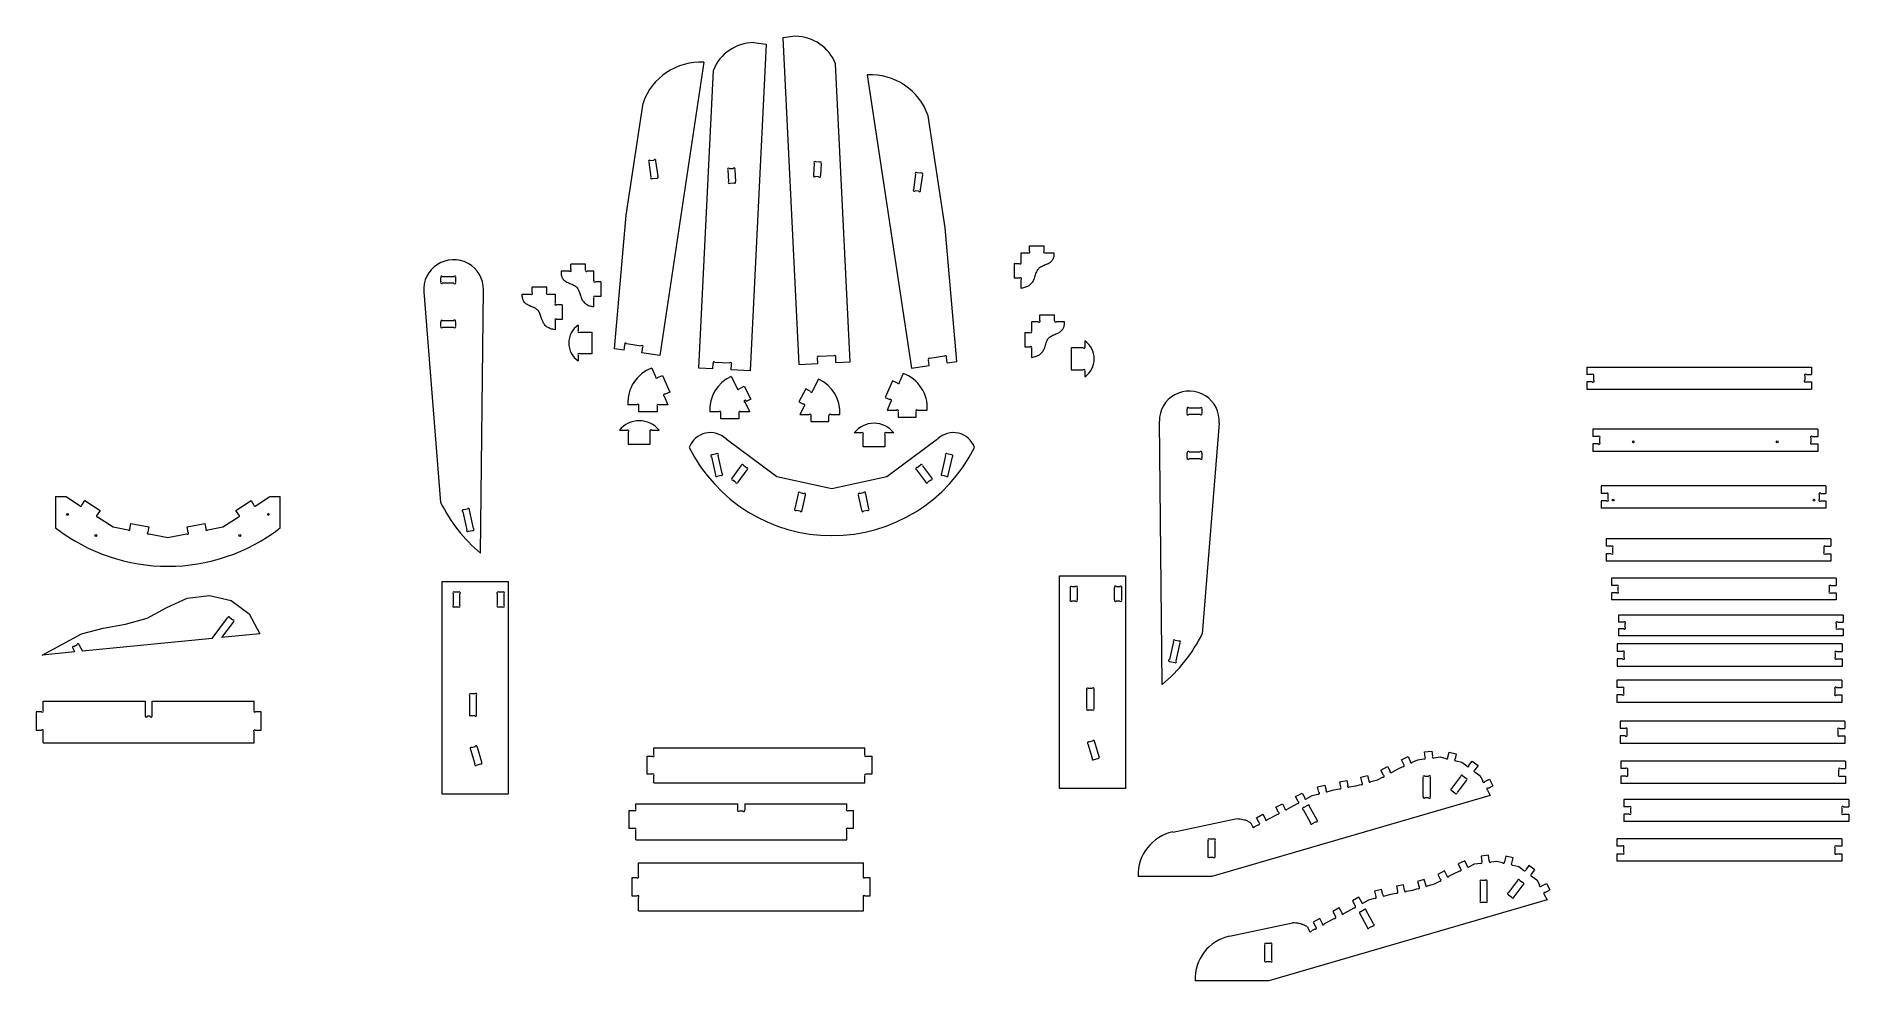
# Model space of a CAD drawing. Header units: millimetres. Extents: x -2434 to 2546, y -1146 to 1449.
import ezdxf

# ---------------------------------------------------------------- set-up
doc = ezdxf.new("R2010")
doc.units = ezdxf.units.MM

msp = doc.modelspace()

# ---------------------------------------------------------------- linework, layer by layer
at = {"color": 7, "linetype": 'Continuous', "lineweight": 15}
for p, q in [((-347.5, 1449.3), (-382.5, 1444.9)), ((-382.5, 1444.9), (-338.8, 547.5)), ((-428.7, 1427.4), (-472.4, 530)), ((-463.6, 1431.8), (-428.7, 1427.4)), ((-599.5, 1377.9), (-720.8, 571.9)), ((-613.5, 536.9), (-573.6, 1356.4)), ((-197.7, 554.3), (-237.6, 1373.8)), ((-150.5, 1342.9), (-29.2, 536.9)), ((-813.1, 957.8), (-766.7, 1265.8)), ((63.1, 922.9), (16.7, 1230.9)), ((-750.8, 1103.5), (-745.2, 1062.4)), ((-746.8, 1107.9), (-737.4, 1109.2)), ((-732.1, 1106.4), (-726.4, 1065)), ((-296.4, 1099.8), (-298.2, 1067.5)), ((-281.9, 1103.2), (-291.9, 1103.8)), ((-277.4, 1099.3), (-279.2, 1066.6)), ((-740.9, 1058.2), (-729.3, 1059.8)), ((-533.8, 1081.8), (-532, 1050)), ((-529.3, 1085.7), (-519.2, 1086.3)), ((-527.8, 1045.8), (-517.6, 1046.3)), ((-514.8, 1082.2), (-513, 1050.2)), ((-284.2, 1063.3), (-293.4, 1063.8)), ((-18.1, 1070.3), (-24, 1027.7)), ((-3.1, 1072.9), (-13.7, 1074.4)), ((0.8, 1068.3), (-4.9, 1026.9)), ((-9.7, 1023.3), (-18.9, 1024.6)), ((-845.5, 590.6), (-813.1, 957.8)), ((95.5, 555.7), (63.1, 922.9)), ((272.1, 828.4), (272.1, 854.6)), ((272.1, 854.6), (291.6, 854.6)), ((295.1, 873.6), (335.1, 873.6)), ((295.1, 859.4), (295.1, 873.6)), ((335.1, 859.4), (335.1, 873.6)), ((338.7, 854.6), (362.3, 854.6)), ((-968.8, 804), (-992, 804)), ((-964.9, 808.5), (-964.9, 823)), ((-924.9, 823), (-964.9, 823)), ((-924.9, 807.8), (-924.9, 823)), ((-901.9, 804), (-920.2, 804)), ((-901.9, 778.8), (-901.9, 804)), ((253.1, 825.1), (253.1, 785.1)), ((253.1, 825.1), (267.1, 825.1)), ((-1322.1, 775), (-1322.1, 785.5)), ((-1286.8, 770.4), (-1318.3, 770.4)), ((-1317.5, 789.4), (-1286.8, 789.4)), ((-1282.1, 785.7), (-1282.1, 774)), ((-1213.1, 28.6), (-1205.3, 752.4)), ((-1071.4, 744.9), (-1071.4, 759.8)), ((-1031.4, 759.8), (-1071.4, 759.8)), ((-1031.4, 745.7), (-1031.4, 759.8)), ((-882.9, 774.6), (-897.6, 774.6)), ((-882.9, 774.6), (-882.9, 734.6)), ((253.1, 785.1), (268.6, 785.1)), ((272.1, 756.6), (272.1, 780.3)), ((-1369.3, 746.8), (-1323.2, 168.5)), ((-1098.6, 740.8), (-1075.8, 740.8)), ((-1027.9, 740.8), (-1008.4, 740.8)), ((-1008.4, 740.8), (-1008.4, 715.8)), ((-989.4, 711.4), (-1004.3, 711.4)), ((-989.4, 711.4), (-989.4, 671.4)), ((-901.9, 706.1), (-901.9, 730.2)), ((-882.9, 734.6), (-897.8, 734.6)), ((-1322.1, 653), (-1322.1, 663.9)), ((-1286.5, 648.8), (-1317.8, 648.8)), ((-1317.5, 667.8), (-1287.4, 667.8)), ((-1282.1, 665), (-1282.1, 652.8)), ((-1008.4, 668.2), (-1008.4, 642.9)), ((-989.4, 671.4), (-1003.3, 671.4)), ((-945.2, 655.6), (-945.2, 640.5)), ((301, 664.9), (301, 639.5)), ((318.9, 664.9), (301, 664.9)), ((324, 668), (324, 683.9)), ((324, 683.9), (364, 683.9)), ((364, 668.5), (364, 683.9)), ((391.2, 664.9), (368.9, 664.9)), ((-940.9, 636.4), (-907.2, 636.4)), ((-907.2, 636.4), (-907.2, 576.4)), ((-819.1, 586.7), (-816.9, 601.3)), ((-812.1, 604.8), (-771.7, 598.7)), ((282, 635.5), (282, 595.5)), ((282, 635.5), (296.5, 635.5)), ((447.3, 612.2), (447.3, 596.6)), ((-945.2, 572.5), (-945.2, 557.2)), ((-907.2, 576.4), (-940.6, 576.4)), ((-819.1, 586.7), (-845.5, 590.6)), ((-769.7, 579.2), (-767.4, 594.6)), ((-720.8, 571.9), (-769.7, 579.2)), ((-574.6, 535), (-573.8, 550)), ((-569.1, 553.7), (-528.6, 551.7)), ((-524.6, 532.5), (-523.9, 548.1)), ((-338.8, 547.5), (-286.6, 550)), ((-286.6, 550), (-287.3, 565.3)), ((-242, 571.2), (-282.8, 569.2)), ((-236.6, 552.4), (-237.4, 567.4)), ((-236.6, 552.4), (-197.7, 554.3)), ((19.7, 544.3), (17.4, 559.7)), ((61.8, 569.8), (21.7, 563.8)), ((69.1, 551.7), (66.9, 566.7)), ((69.1, 551.7), (95.5, 555.7)), ((282, 595.5), (296.9, 595.5)), ((301, 591.2), (301, 567)), ((409.3, 593), (409.3, 533)), ((442.5, 593), (409.3, 593)), ((-742.3, 537.4), (-732.3, 514.5)), ((-727.3, 511.2), (-712.9, 517.5)), ((-712.9, 517.5), (-692.9, 471.6)), ((-574.6, 535), (-613.5, 536.9)), ((-524.8, 514.2), (-508.1, 482.7)), ((-472.4, 530), (-524.6, 532.5)), ((-284.4, 506.8), (-301.2, 474.9)), ((-81.5, 502.7), (-101.5, 456.9)), ((-67.3, 496.5), (-81.5, 502.7)), ((-52.1, 522.7), (-62.1, 499.6)), ((-29.2, 536.9), (19.7, 544.3)), ((409.3, 533), (443, 533)), ((447.3, 528.8), (447.3, 513.9)), ((1826.6, 540), (1826.6, 519.7)), ((1826.6, 540), (2444.3, 540)), ((1840.8, 519.7), (1826.6, 519.7)), ((1826.6, 499.4), (1826.6, 479.1)), ((1841.3, 499.4), (1826.6, 499.4)), ((1845.6, 503.5), (1845.6, 516.1)), ((2425.3, 515.9), (2425.3, 504.2)), ((2429, 499.4), (2444.3, 499.4)), ((2429.9, 519.7), (2444.3, 519.7)), ((2444.3, 540), (2444.3, 519.7)), ((2444.3, 499.4), (2444.3, 479.1)), ((-708.6, 460.1), (-698.3, 436.6)), ((-692.9, 471.6), (-706.4, 465.7)), ((-502.4, 480.6), (-489.2, 487.6)), ((-489.2, 487.6), (-470.5, 452.3)), ((-470.5, 452.3), (-483.5, 445.4)), ((-319.9, 480.3), (-338.6, 444.9)), ((-307, 473.4), (-319.9, 480.3)), ((-101.5, 456.9), (-88.3, 451.1)), ((1826.6, 479.1), (2444.3, 479.1)), ((-783.6, 436.6), (-808.3, 436.6)), ((-778.2, 417.6), (-778.2, 433.8)), ((-728.2, 417.6), (-778.2, 417.6)), ((-728.2, 432.6), (-728.2, 417.6)), ((-698.3, 436.6), (-723.8, 436.6)), ((-558.2, 416.9), (-583.3, 416.9)), ((-553.2, 397.9), (-553.2, 413.6)), ((-503.2, 413), (-503.2, 397.9)), ((-473.3, 416.9), (-498.7, 416.9)), ((-487.3, 443.4), (-473.3, 416.9)), ((-338.6, 444.9), (-325.9, 438.2)), ((-323.6, 432.7), (-335.8, 409.6)), ((-335.8, 409.6), (-310.2, 409.6)), ((-305.9, 405.4), (-305.9, 390.6)), ((-255.9, 390.6), (-255.9, 406.2)), ((-250.9, 409.6), (-225.8, 409.6)), ((-85.6, 445.8), (-96.1, 421.9)), ((-96.1, 421.9), (-70.1, 421.9)), ((-66.1, 417.4), (-66.1, 402.9)), ((-66.1, 402.9), (-16.1, 402.9)), ((-16.1, 402.9), (-16.1, 417.2)), ((-12.3, 421.9), (13.9, 421.9)), ((728.8, 413.6), (728.8, 424.5)), ((764.7, 409.5), (733.1, 409.5)), ((733.2, 428.5), (764.6, 428.5)), ((768.8, 424.1), (768.8, 413.9)), ((-831.8, 366.5), (-810.5, 366.5)), ((-807.3, 361.5), (-807.3, 328.5)), ((-747.3, 328.5), (-747.3, 362.6)), ((-742.7, 366.5), (-722.8, 366.5)), ((-503.2, 397.9), (-553.2, 397.9)), ((-305.9, 390.6), (-255.9, 390.6)), ((-166.7, 359.5), (-186.6, 359.5)), ((-162.1, 321.5), (-162.1, 355.6)), ((-102.1, 355.1), (-102.1, 321.5)), ((-77.6, 359.5), (-98, 359.5)), ((659.8, -332.3), (652, 391.6)), ((816, 385.9), (769.9, -192.4)), ((1843.3, 369.7), (1843.3, 349.3)), ((2461, 369.7), (1843.3, 369.7)), ((1857.9, 349.3), (1843.3, 349.3)), ((2445.8, 349.3), (2461, 349.3)), ((2461, 369.7), (2461, 349.3)), ((-807.3, 328.5), (-747.3, 328.5)), ((-564.9, 301.6), (-576, 299.1)), ((-538.6, 342.7), (-398.8, 239.9)), ((-102.1, 321.5), (-162.1, 321.5)), ((-96.9, 239.9), (42.8, 342.7)), ((80.7, 299), (69.1, 301.6)), ((144.1, 319.7), (144.2, 319.7)), ((144.2, 319.7), (144.1, 319.7)), ((144.2, 319.7), (144.1, 319.7)), ((144.1, 319.7), (144.2, 319.7)), ((728.8, 291.3), (728.8, 304.4)), ((734.2, 306.9), (763.5, 306.9)), ((768.8, 304), (768.8, 291.6)), ((1843.3, 328.9), (1843.3, 308.5)), ((1857.6, 328.9), (1843.3, 328.9)), ((2461, 308.5), (1843.3, 308.5)), ((1862.3, 332.6), (1862.3, 345.2)), ((2442, 344.7), (2442, 333.5)), ((2445.9, 328.9), (2461, 328.9)), ((2461, 328.9), (2461, 308.5)), ((-579, 293.9), (-567.7, 244)), ((-549.1, 247.9), (-560.4, 297.6)), ((-521.3, 235.8), (-496.9, 269)), ((-481.5, 257.8), (-506.3, 224.2)), ((-491.1, 270.6), (-481.7, 263.8)), ((10.1, 224.8), (-14.4, 258.1)), ((-13.6, 264.1), (-5, 270.4)), ((0.9, 269.3), (25.5, 235.8)), ((64.6, 297.6), (53.4, 248.2)), ((71.8, 243.5), (83.2, 293.5)), ((764.1, 287.9), (733.7, 287.9)), ((-562.8, 240.5), (-552.4, 242.9)), ((-512.3, 224.2), (-520.1, 229.9)), ((-398.8, 239.9), (-247.9, 206.7)), ((-247.9, 206.7), (-96.9, 239.9)), ((24.4, 229.9), (16, 223.7)), ((56.3, 243), (66.6, 240.6)), ((1866.1, 213.5), (1866.1, 193.1)), ((2483.8, 213.5), (1866.1, 213.5)), ((2483.8, 213.5), (2483.8, 193.1)), ((-2381.2, 184.4), (-2381.2, 98.9)), ((-2381.2, 184.4), (-2352.3, 184.4)), ((-2352.3, 184.4), (-2314.9, 160.2)), ((-2308.9, 160.8), (-2300.7, 173.6)), ((-2300.7, 173.6), (-2258.7, 146.5)), ((-1886, 146.5), (-1844, 173.6)), ((-1844, 173.6), (-1835.9, 161.1)), ((-1830, 160), (-1792.3, 184.4)), ((-1792.3, 184.4), (-1763.5, 184.4)), ((-1763.5, 98.9), (-1763.5, 184.4)), ((-1249.2, 150.1), (-1259.2, 147.8)), ((-348.8, 151.9), (-340, 191.8)), ((-335, 195.2), (-324.8, 193)), ((-321.3, 188.1), (-330.3, 147.3)), ((-165.4, 147.5), (-174.4, 188.4)), ((-170.7, 193), (-160.8, 195.2)), ((-155.8, 191.9), (-146.8, 151)), ((1880.4, 193.1), (1866.1, 193.1)), ((1866.1, 172.7), (1866.1, 152.3)), ((1881, 172.7), (1866.1, 172.7)), ((2483.8, 152.3), (1866.1, 152.3)), ((1885.1, 177.1), (1885.1, 189.3)), ((2464.8, 189.7), (2464.8, 176.8)), ((2469.1, 172.7), (2483.8, 172.7)), ((2469.7, 193.1), (2483.8, 193.1)), ((2483.8, 172.7), (2483.8, 152.3)), ((-2258.7, 146.5), (-2266.6, 134.1)), ((-2265.5, 128.3), (-2223.2, 100.9)), ((-2223.2, 100.9), (-2181.9, 92.9)), ((-2176.8, 96.2), (-2174, 110.8)), ((-2174, 110.8), (-2124.9, 101.2)), ((-2124.9, 101.2), (-2127.7, 86.7)), ((-2019.7, 101.2), (-1970.6, 110.8)), ((-2016.7, 85.7), (-2019.7, 101.2)), ((-1970.6, 110.8), (-1967.9, 96.4)), ((-1963, 92.9), (-1921.4, 100.9)), ((-1921.4, 100.9), (-1879.4, 128.1)), ((-1877.9, 134), (-1886, 146.5)), ((-1262.4, 142.8), (-1251.1, 92.8)), ((-1232.4, 96.6), (-1243.9, 147.2)), ((-335.4, 144.1), (-346.2, 146.5)), ((-150.4, 146.3), (-160.5, 144.1)), ((-2124.3, 81.8), (-2072.3, 71.7)), ((-2072.3, 71.7), (-2021.1, 81.6)), ((-1246.2, 89.3), (-1235.8, 91.6)), ((1879.4, 68.1), (1879.4, 47.7)), ((2497.1, 68.1), (1879.4, 68.1)), ((2497.1, 68.1), (2497.1, 47.7)), ((1894, 47.7), (1879.4, 47.7)), ((1879.4, 27.3), (1879.4, 6.9)), ((1893.9, 27.3), (1879.4, 27.3)), ((2497.1, 6.9), (1879.4, 6.9)), ((1898.4, 31.2), (1898.4, 43.6)), ((2478.1, 43.9), (2478.1, 31.4)), ((2482.4, 27.3), (2497.1, 27.3)), ((2482.8, 47.7), (2497.1, 47.7)), ((2497.1, 27.3), (2497.1, 6.9)), ((-1318.8, -49), (-1137.2, -49)), ((-1318.8, -633.1), (-1318.8, -49)), ((-1137.2, -49), (-1137.2, -633.1)), ((377.5, -33.6), (559.1, -33.6)), ((377.5, -617.8), (377.5, -33.6)), ((559.1, -33.6), (559.1, -617.8)), ((1894, -40.2), (1894, -60)), ((2511.7, -40.2), (1894, -40.2)), ((2511.7, -40.2), (2511.7, -60)), ((-2075.3, -120.4), (-2019.4, -94.4)), ((-2019.4, -94.4), (-1958.2, -87)), ((-1958.2, -87), (-1898.1, -101.1)), ((-1288.8, -82.6), (-1288.8, -113.9)), ((-1273.5, -78.4), (-1284.5, -78.4)), ((-1269.8, -114.3), (-1269.8, -83)), ((-1167.2, -83), (-1167.2, -113.7)), ((-1152.2, -78.4), (-1163.3, -78.4)), ((-1148.2, -114.5), (-1148.2, -82.9)), ((407.5, -98.1), (407.5, -67.5)), ((411.6, -63), (421.8, -63)), ((426.5, -66.7), (426.5, -98.7)), ((529.1, -99), (529.1, -66.4)), ((534.1, -63), (543, -63)), ((548.1, -66.2), (548.1, -99.2)), ((1908.4, -60), (1894, -60)), ((1894, -79.8), (1894, -99.7)), ((1908.8, -79.8), (1894, -79.8)), ((1913, -75.6), (1913, -63.9)), ((2492.7, -63.8), (2492.7, -75.8)), ((2497.1, -79.8), (2511.7, -79.8)), ((2497.3, -60), (2511.7, -60)), ((2511.7, -79.8), (2511.7, -99.7)), ((-2189.3, -166), (-2129.8, -149.4)), ((-2129.8, -149.4), (-2075.3, -120.4)), ((-1950.3, -205.5), (-1908.2, -149.1)), ((-1902.2, -148.1), (-1893.9, -154.4)), ((-1898.1, -101.1), (-1848.7, -138)), ((-1848.7, -138), (-1820.1, -192.7)), ((-1284.7, -118.4), (-1274.2, -118.4)), ((-1163.4, -118.4), (-1152.8, -118.4)), ((422.3, -103), (410.9, -103)), ((543.5, -103), (533.6, -103)), ((2511.7, -99.7), (1894, -99.7)), ((1913.2, -141.2), (1913.2, -160.3)), ((2530.9, -141.2), (1913.2, -141.2)), ((2530.9, -141.2), (2530.9, -160.3)), ((-2418.1, -251.5), (-2309.6, -192.7)), ((-2309.6, -192.7), (-2249.9, -177.3)), ((-2249.9, -177.3), (-2189.3, -166)), ((-1892.8, -160.3), (-1924.7, -203)), ((-1820.1, -192.7), (-1924.7, -203)), ((1928.2, -160.3), (1913.2, -160.3)), ((1913.2, -179.3), (1913.2, -198.3)), ((1928.1, -179.3), (1913.2, -179.3)), ((2530.9, -198.3), (1913.2, -198.3)), ((1932.2, -174.9), (1932.2, -164.7)), ((2511.9, -164.5), (2511.9, -174.9)), ((2516, -179.3), (2530.9, -179.3)), ((2516.2, -160.3), (2530.9, -160.3)), ((2530.9, -179.3), (2530.9, -198.3)), ((-2327.7, -242.6), (-2418.1, -251.5)), ((-2327.7, -242.6), (-2332.9, -232.9)), ((-2330.9, -227.3), (-2321.9, -222.4)), ((-2316.2, -224), (-2307.2, -240.6)), ((-1950.3, -205.5), (-2307.2, -240.6)), ((690.5, -214.1), (679.4, -263.1)), ((705.2, -212.9), (695.4, -210.7)), ((697.9, -267.2), (709.3, -217.3)), ((1910.4, -220.6), (1910.4, -241.2)), ((2528.1, -220.6), (1910.4, -220.6)), ((1924.6, -241.2), (1910.4, -241.2)), ((1929.4, -258.2), (1929.4, -244.7)), ((2509.1, -245.7), (2509.1, -257.2)), ((2513, -241.2), (2528.1, -241.2)), ((2528.1, -220.6), (2528.1, -241.2)), ((680.9, -268.9), (694.1, -271.9)), ((1910.4, -261.7), (1910.4, -282.3)), ((1924.6, -261.7), (1910.4, -261.7)), ((2528.1, -282.3), (1910.4, -282.3)), ((2513.1, -261.7), (2528.1, -261.7)), ((2528.1, -261.7), (2528.1, -282.3)), ((453.1, -397.3), (453.1, -347.1)), ((456.4, -342.1), (467.8, -342.1)), ((472.1, -346.4), (472.1, -397.6)), ((1909.3, -320), (1909.3, -340.4)), ((2526.9, -320), (1909.3, -320)), ((1923.4, -340.4), (1909.3, -340.4)), ((1928.3, -356.4), (1928.3, -344)), ((2507.9, -343.7), (2507.9, -357.8)), ((2513, -340.4), (2526.9, -340.4)), ((2526.9, -320), (2526.9, -340.4)), ((-2415.1, -403.3), (-2415.1, -378.2)), ((-2415.1, -378.2), (-2134.8, -378.2)), ((-2134.8, -378.2), (-2134.8, -418.3)), ((-2115.8, -418.3), (-2115.8, -378.2)), ((-2115.8, -378.2), (-1835.5, -378.2)), ((-1835.5, -402.6), (-1835.5, -378.2)), ((-1243.2, -362.4), (-1243.2, -413.3)), ((-1229, -357.4), (-1239.8, -357.4)), ((-1224.2, -414.7), (-1224.2, -361.1)), ((1909.3, -360.8), (1909.3, -381.2)), ((1924.2, -360.8), (1909.3, -360.8)), ((2526.9, -381.2), (1909.3, -381.2)), ((2513.1, -360.8), (2526.9, -360.8)), ((2526.9, -360.8), (2526.9, -381.2)), ((-2434.1, -407.2), (-2434.1, -457.2)), ((-2419.7, -407.2), (-2434.1, -407.2)), ((-2128.8, -418.3), (-2121.8, -418.3)), ((-1816.5, -407.2), (-1831.6, -407.2)), ((-1816.5, -457.2), (-1816.5, -407.2)), ((-1238.9, -417.4), (-1229.5, -417.4)), ((468, -402.1), (456.6, -402.1)), ((1918, -432.6), (1918, -453)), ((2535.7, -432.6), (1918, -432.6)), ((2535.7, -432.6), (2535.7, -453)), ((-2434.1, -457.2), (-2419.6, -457.2)), ((-2415.1, -492.5), (-2415.1, -461.2)), ((-2415.1, -492.5), (-1835.5, -492.5)), ((-1835.5, -492.5), (-1835.5, -462.3)), ((-1832.3, -457.2), (-1816.5, -457.2)), ((455.8, -495.2), (467.3, -534.8)), ((458.5, -489.9), (468.7, -486.9)), ((474, -489.8), (485.6, -529.6)), ((1932.2, -453), (1918, -453)), ((1918, -473.4), (1918, -493.8)), ((1932.2, -473.4), (1918, -473.4)), ((2535.7, -493.8), (1918, -493.8)), ((1937, -469.9), (1937, -456.6)), ((2516.7, -457.5), (2516.7, -469.2)), ((2520.7, -453), (2535.7, -453)), ((2521, -473.4), (2535.7, -473.4)), ((2535.7, -473.4), (2535.7, -493.8)), ((-1240.5, -510.4), (-1229, -550)), ((-1237.6, -505.2), (-1228.2, -502.4)), ((-1222.5, -504.4), (-1210.7, -544.9)), ((-755.9, -528.8), (-741.8, -528.8)), ((-755.9, -578.8), (-755.9, -528.8)), ((-736.9, -506), (-157.2, -506)), ((-736.9, -525.2), (-736.9, -506)), ((-157.2, -524.5), (-157.2, -506)), ((-153.1, -528.8), (-138.2, -528.8)), ((-138.2, -528.8), (-138.2, -578.8)), ((472.5, -537.9), (482.8, -534.9)), ((1317, -538.6), (1335.5, -530)), ((1323.4, -552.2), (1317, -538.6)), ((1335.5, -530), (1341.5, -543)), ((1346.9, -545.6), (1362, -538.6)), ((1362, -538.6), (1378.5, -536.6)), ((1380.5, -517.3), (1400.7, -514.8)), ((1382.3, -532), (1380.5, -517.3)), ((1400.7, -514.8), (1402.4, -528.8)), ((1406.5, -533.3), (1423.3, -531.2)), ((1423.3, -531.2), (1439.5, -535.1)), ((1444.6, -531.8), (1448, -517.5)), ((1448, -517.5), (1467.8, -522.2)), ((1467.8, -522.2), (1464.4, -536.6)), ((1467.7, -541.7), (1483.3, -545.4)), ((1483.3, -545.4), (1496.6, -555.3)), ((1502.6, -554.5), (1511.4, -542.6)), ((1511.4, -542.6), (1527.8, -554.8)), ((1919.9, -542.8), (1919.9, -563.2)), ((2537.6, -542.8), (1919.9, -542.8)), ((2537.6, -542.8), (2537.6, -563.2)), ((-1224, -553.3), (-1213.5, -550.2)), ((-741.6, -578.8), (-755.9, -578.8)), ((-736.9, -601.9), (-736.9, -582.5)), ((-157.2, -601.9), (-157.2, -583.3)), ((-138.2, -578.8), (-153.2, -578.8)), ((1147.5, -599.2), (1167.1, -595.5)), ((1167.1, -595.5), (1169.6, -609.4)), ((1205.4, -586.8), (1223.7, -581.7)), ((1209.7, -602.2), (1205.4, -586.8)), ((1223.7, -581.7), (1227.7, -595.9)), ((1233, -598.8), (1251.6, -593.6)), ((1251.6, -593.6), (1265.2, -586.4)), ((1260.9, -567.2), (1279, -557.5)), ((1268.3, -581.3), (1260.9, -567.2)), ((1279, -557.5), (1285.8, -570.2)), ((1291.3, -572.5), (1306.1, -564.7)), ((1306.1, -564.7), (1321, -557.7)), ((1377.3, -639.5), (1377.3, -588)), ((1381.6, -583.8), (1391.6, -583.8)), ((1396.3, -587.6), (1396.3, -639.9)), ((1479.9, -584.4), (1454.9, -617.9)), ((1495.4, -595.4), (1470.2, -629.2)), ((1485.8, -583.4), (1494.1, -589.6)), ((1527.8, -554.8), (1518.9, -566.7)), ((1519.8, -572.6), (1532.8, -582.3)), ((1532.8, -582.3), (1540.4, -596.9)), ((1546, -598.9), (1559.3, -592)), ((1559.3, -592), (1568.7, -610.1)), ((1934.1, -563.2), (1919.9, -563.2)), ((1919.9, -583.6), (1919.9, -604)), ((1934.3, -583.6), (1919.9, -583.6)), ((1938.9, -579.8), (1938.9, -566.7)), ((2518.6, -567.1), (2518.6, -579.7)), ((2523.2, -563.2), (2537.6, -563.2)), ((2523.2, -583.6), (2537.6, -583.6)), ((2537.6, -583.6), (2537.6, -604)), ((-1137.2, -633.1), (-1318.8, -633.1)), ((-736.9, -601.9), (-157.2, -601.9)), ((559.1, -617.8), (377.5, -617.8)), ((1561.3, -637), (796.6, -859.5)), ((1026.4, -639.9), (1044.4, -630.2)), ((1033.8, -653.4), (1026.4, -639.9)), ((1044.4, -630.2), (1051.3, -643)), ((1057, -645), (1071.8, -637)), ((1071.8, -637), (1087.5, -632.9)), ((1086.8, -613.5), (1106.5, -608.3)), ((1090.5, -627.6), (1086.8, -613.5)), ((1106.5, -608.3), (1110.2, -622.5)), ((1115.3, -625.7), (1131.5, -621.5)), ((1131.5, -621.5), (1146.7, -618.7)), ((1150.3, -613.9), (1147.5, -599.2)), ((1173.9, -613.6), (1192.2, -610.2)), ((1192.2, -610.2), (1205.5, -606.5)), ((1391.7, -643.8), (1381.5, -643.8)), ((1456.3, -623.8), (1464.2, -629.6)), ((1553.6, -622.2), (1561.3, -637)), ((1556.1, -616.7), (1568.7, -610.1)), ((2537.6, -604), (1919.9, -604)), ((-805.9, -677.9), (-805.9, -727.9)), ((-805.9, -677.9), (-790.9, -677.9)), ((-786.9, -673.5), (-786.9, -659.6)), ((-786.9, -659.6), (-506.5, -659.6)), ((-506.5, -674.7), (-506.5, -659.6)), ((-492.6, -679.8), (-503.4, -679.8)), ((-487.5, -659.6), (-487.5, -676.6)), ((-487.5, -659.6), (-207.2, -659.6)), ((-207.2, -673.5), (-207.2, -659.6)), ((-203.2, -677.9), (-188.2, -677.9)), ((-188.2, -727.9), (-188.2, -677.9)), ((918.6, -698.4), (936.4, -688.7)), ((936.4, -688.7), (943.5, -701.7)), ((949.2, -703.4), (977.2, -688.2)), ((972.2, -669.3), (990.1, -659.6)), ((979.4, -682.7), (972.2, -669.3)), ((990.1, -659.6), (997.2, -672.7)), ((1003, -674.2), (1031.3, -658.9)), ((1067.1, -711.4), (1047.9, -676.1)), ((1058.9, -664.8), (1048.9, -670.2)), ((1084.3, -703.4), (1064.6, -666.9)), ((1928.6, -647.6), (1928.6, -668)), ((2546.3, -647.6), (1928.6, -647.6)), ((1943.2, -668), (1928.6, -668)), ((1928.6, -688.4), (1928.6, -708.8)), ((1943.4, -688.4), (1928.6, -688.4)), ((1947.6, -684.2), (1947.6, -672)), ((2527.3, -671.5), (2527.3, -684.3)), ((2531.7, -688.4), (2546.3, -688.4)), ((2532.2, -668), (2546.3, -668)), ((2546.3, -647.6), (2546.3, -668)), ((2546.3, -688.4), (2546.3, -708.8)), ((-790.9, -727.9), (-805.9, -727.9)), ((-786.9, -758.7), (-786.9, -732.4)), ((-207.2, -758.7), (-207.2, -732.4)), ((-188.2, -727.9), (-203.2, -727.9)), ((688.9, -737.3), (861.3, -700.7)), ((904, -714), (902.5, -711.7)), ((908, -721.4), (904, -714)), ((913.9, -722.5), (923.4, -717.4)), ((925.9, -711.9), (918.6, -698.4)), ((1082.3, -709), (1072.2, -714.5)), ((2546.3, -708.8), (1928.6, -708.8)), ((-786.9, -758.7), (-207.2, -758.7)), ((785.9, -802.4), (785.9, -761.1)), ((801, -757), (790.3, -757)), ((804.9, -803.4), (804.9, -761.6)), ((1909.3, -756.2), (1909.3, -776.6)), ((2526.9, -756.2), (1909.3, -756.2)), ((1923.3, -776.6), (1909.3, -776.6)), ((1928.3, -792.9), (1928.3, -779.9)), ((2507.9, -780.4), (2507.9, -793.6)), ((2526.9, -776.6), (2512.6, -776.6)), ((2526.9, -756.2), (2526.9, -776.6)), ((-779, -859.5), (-779, -821.8)), ((-779, -821.8), (-161.3, -821.8)), ((-161.3, -858.7), (-161.3, -821.8)), ((800.1, -807), (789.8, -807)), ((1435.1, -844.1), (1417, -853.7)), ((1442, -857), (1435.1, -844.1)), ((1462.2, -851.2), (1477.4, -844.1)), ((1491.6, -816.5), (1473.1, -825.2)), ((1473.1, -825.2), (1479.3, -838.5)), ((1498, -830.4), (1491.6, -816.5)), ((1503.9, -831.8), (1518.1, -825.2)), ((1518.1, -825.2), (1534.2, -823.2)), ((1556.8, -801.4), (1536.6, -803.8)), ((1536.6, -803.8), (1538.4, -818.9)), ((1558.7, -816.4), (1556.8, -801.4)), ((1563.7, -819.7), (1579.4, -817.8)), ((1579.4, -817.8), (1595, -821.4)), ((1604.1, -804.1), (1600.5, -819.2)), ((1623.9, -808.7), (1604.1, -804.1)), ((1620.6, -822.7), (1623.9, -808.7)), ((1623.3, -828.1), (1639.4, -831.9)), ((1639.4, -831.9), (1652.9, -841.9)), ((1667.5, -829.2), (1658.8, -840.9)), ((1683.9, -841.4), (1667.5, -829.2)), ((1674.7, -853.6), (1683.9, -841.4)), ((1909.3, -797), (1909.3, -817.4)), ((1909.3, -797), (1923.9, -797)), ((2526.9, -817.4), (1909.3, -817.4)), ((2512.9, -797), (2526.9, -797)), ((2526.9, -797), (2526.9, -817.4)), ((-798, -862.8), (-798, -912.8)), ((-784, -862.8), (-798, -862.8)), ((-142.3, -862.8), (-157, -862.8)), ((-142.3, -912.8), (-142.3, -862.8)), ((796.6, -859.5), (593.9, -859.5)), ((1262.6, -894.9), (1242.9, -900)), ((1266.2, -908.8), (1262.6, -894.9)), ((1323.2, -882.1), (1303.6, -885.7)), ((1303.6, -885.7), (1306.4, -900.3)), ((1325.9, -896.8), (1323.2, -882.1)), ((1348.3, -896.7), (1362.3, -892.8)), ((1379.8, -868.2), (1361.5, -873.3)), ((1361.5, -873.3), (1365.5, -887.8)), ((1383.8, -882.2), (1379.8, -868.2)), ((1388.8, -885.4), (1407.7, -880.1)), ((1407.7, -880.1), (1422.4, -872.3)), ((1417, -853.7), (1423.7, -866.5)), ((1447.7, -858.9), (1462.2, -851.2)), ((1533.4, -874.4), (1533.4, -926)), ((1547.2, -870.3), (1537.8, -870.3)), ((1552.4, -925.5), (1552.4, -873.3)), ((1636.1, -870.9), (1611.6, -903.7)), ((1651.2, -882.3), (1626.3, -915.7)), ((1642, -870), (1650.5, -876.4)), ((1676.3, -859.4), (1688.9, -868.8)), ((1688.9, -868.8), (1696.2, -882.9)), ((1701.4, -885.8), (1715.4, -878.5)), ((1715.4, -878.5), (1724.8, -896.6)), ((-798, -912.8), (-783, -912.8)), ((-779, -953.8), (-779, -917.3)), ((-161.3, -953.8), (-161.3, -917.3)), ((-157.4, -912.8), (-142.3, -912.8)), ((1717.4, -923.5), (952.7, -1146)), ((1146.2, -946.1), (1128.3, -955.9)), ((1153, -958.7), (1146.2, -946.1)), ((1158.5, -961.1), (1187.5, -945.4)), ((1200.5, -916.8), (1182.5, -926.5)), ((1182.5, -926.5), (1189.8, -939.8)), ((1207.3, -929.3), (1200.5, -916.8)), ((1212.8, -931.7), (1227.9, -923.5)), ((1227.9, -923.5), (1243.3, -919.5)), ((1242.9, -900), (1246.6, -914.5)), ((1271.1, -912.3), (1287.6, -908)), ((1287.6, -908), (1302.9, -905.2)), ((1331, -900), (1348.3, -896.7)), ((1537.5, -930.3), (1548.8, -930.3)), ((1611.6, -909.7), (1620.4, -916.2)), ((1709.7, -908.8), (1717.4, -923.5)), ((1712.1, -903.3), (1724.8, -896.6)), ((-779, -953.8), (-161.3, -953.8)), ((845, -1023.8), (1017.4, -987.2)), ((1092.5, -975.3), (1074.7, -984.9)), ((1074.7, -984.9), (1082, -998.4)), ((1099.5, -988.2), (1092.5, -975.3)), ((1133.1, -974.9), (1105.3, -989.9)), ((1128.3, -955.9), (1135.7, -969.4)), ((1223.3, -998.2), (1203.8, -962.3)), ((1215, -951.3), (1205.5, -956.5)), ((1240.4, -990), (1220.7, -953.4)), ((1238.3, -995.6), (1228.7, -1000.8)), ((956.3, -1043.6), (946.4, -1043.6)), ((1058.6, -998.3), (1060.1, -1000.6)), ((1060.1, -1000.6), (1063.9, -1007.7)), ((1079.5, -1003.9), (1069.7, -1009.2)), ((942, -1089), (942, -1047.7)), ((956.7, -1093.6), (945.9, -1093.6)), ((961, -1089.4), (961, -1047.3)), ((952.7, -1146), (750, -1146))]:
    msp.add_line(p, q, dxfattribs=at)
for centre in [(1954.4, 335), (2349.9, 335), (1899, 174.9), (2450.8, 174.9), (-2348.2, 135.4), (-1796.4, 135.4), (-2270.1, 77.5), (-1874.6, 77.5)]:
    msp.add_circle(centre, 2.5, dxfattribs=at)
for centre, radius, start, end in [((-349.9, 1328), 121.3, 22.1908, 88.8783), ((-461.3, 1310.5), 121.3, 91.1217, 157.8092), ((-608.8, 1211), 167.2, 86.796, 160.8443), ((-141.2, 1176), 167.2, 19.1557, 93.204), ((-748.8, 1105.7), 3, 47.0199, 227.0199), ((-734.7, 1107.8), 3, 332.7391, 152.7391), ((-294.2, 1101.8), 3, 41.3331, 221.3331), ((-279.7, 1101.2), 3, 318.7262, 138.7262), ((-743, 1060.3), 3, 136.1159, 316.1159), ((-727.8, 1062.4), 3, 240.4618, 60.4618), ((-531.5, 1083.8), 3, 41.6873, 221.6873), ((-529.9, 1047.9), 3, 135.669, 315.669), ((-517, 1084.3), 3, 317.3228, 137.3228), ((-515.3, 1048.2), 3, 219.9533, 39.9533), ((-295.8, 1065.6), 3, 142.2479, 322.2479), ((-281.7, 1065), 3, 213.7753, 33.7753), ((-15.9, 1072.3), 3, 42.0622, 222.0622), ((-1.1, 1070.6), 3, 310.0534, 130.0534), ((-21.4, 1026.2), 3, 148.6209, 328.6209), ((-7.3, 1025.1), 3, 217.0159, 37.0159), ((293.4, 857), 3, 233.5016, 53.5016), ((336.9, 857), 3, 126.3725, 306.3725), ((-1287.4, 753.3), 82.1, 359.3836, 184.5543), ((-966.8, 806.2), 3, 228.6966, 48.6966), ((-922.5, 805.9), 3, 141.0006, 321.0006), ((269.6, 826.8), 3, 213.1889, 33.1889), ((-1320.2, 772.7), 3, 128.6243, 308.6243), ((-1319.8, 787.4), 3, 40.0309, 220.0309), ((-1284.4, 787.5), 3, 322.0778, 142.0778), ((-1284.4, 772.2), 3, 217.6485, 37.6485), ((-899.7, 776.7), 3, 134.6566, 314.6566), ((270.3, 782.7), 3, 306.5154, 126.5154), ((-1073.6, 742.8), 3, 223.488, 43.488), ((-1029.7, 743.2), 3, 125.7279, 305.7279), ((-1006.4, 713.6), 3, 132.8702, 312.8702), ((-899.8, 732.4), 3, 46.9254, 226.9254), ((-1319.9, 650.9), 3, 135.185, 315.185), ((-1319.8, 665.8), 3, 40.5405, 220.5405), ((-1284.7, 666.4), 3, 332.2022, 152.2022), ((-1284.3, 650.8), 3, 222.6609, 42.6609), ((-1005.8, 669.8), 3, 31.4996, 211.4996), ((-911.1, 606.4), 59.8, 124.7154, 235.2846), ((321.5, 666.5), 3, 210.9337, 30.9337), ((366.5, 666.7), 3, 143.8549, 323.8549), ((-943, 638.5), 3, 136.4101, 316.4101), ((-814.5, 603.1), 3, 35.5976, 215.5976), ((-769.5, 596.6), 3, 315.6646, 135.6646), ((298.8, 637.5), 3, 221.0244, 41.0244), ((413.2, 563), 59.8, 304.7154, 55.2846), ((-942.9, 574.5), 3, 39.9161, 219.9161), ((-571.5, 551.9), 3, 38.2477, 218.2477), ((-526.2, 549.9), 3, 322.446, 142.446), ((-285, 567.3), 3, 40.8657, 220.8657), ((-239.7, 569.3), 3, 320.1883, 140.1883), ((19.5, 561.7), 3, 43.6136, 223.6136), ((64.3, 568.3), 3, 328.46, 148.46), ((298.9, 593.4), 3, 313.8826, 133.8826), ((444.9, 594.8), 3, 216.2514, 36.2514), ((-708.5, 443.3), 100, 109.745, 183.8375), ((-729.8, 512.8), 3, 146.6968, 326.6968), ((-483.5, 423.1), 100, 114.369, 183.5176), ((-325.6, 415.7), 100, 356.4824, 65.631), ((-64.7, 498), 3, 210.8309, 30.8309), ((-85.8, 428.6), 100, 356.1625, 70.255), ((445.2, 530.9), 3, 315.5099, 135.5099), ((1843.2, 517.9), 3, 323.4247, 143.4247), ((1843.5, 501.5), 3, 223.136, 43.136), ((2427.2, 501.8), 3, 127.3922, 307.3922), ((2427.6, 517.8), 3, 39.8419, 219.8419), ((-707.5, 462.9), 3, 68.8659, 248.8659), ((-505.3, 481.6), 3, 160.3779, 340.3779), ((-486.4, 446.2), 3, 344.0781, 251.6951), ((-304.1, 474.2), 3, 194.3399, 14.3399), ((-87, 448.5), 3, 297.0016, 117.0016), ((734.1, 392.4), 82.1, 355.4457, 180.6164), ((-780.9, 435.2), 3, 332.59, 152.59), ((-726, 434.6), 3, 42.3234, 222.3234), ((-555.7, 415.3), 3, 325.949, 145.949), ((-501, 415), 3, 40.716, 220.716), ((-324.8, 435.4), 3, 293.1775, 113.1775), ((-308.1, 407.5), 3, 315.9205, 135.9205), ((-253.4, 407.9), 3, 33.5834, 213.5834), ((-68.1, 419.6), 3, 311.5487, 131.5487), ((-14.2, 419.5), 3, 50.425, 230.425), ((730.9, 411.6), 3, 136.1855, 316.1855), ((731, 426.5), 3, 42.0546, 222.0546), ((766.7, 426.3), 3, 313.7391, 133.7391), ((766.7, 411.7), 3, 228.0205, 48.0205), ((-777.3, 323.1), 69.7, 38.5292, 141.4708), ((-808.9, 364), 3, 303.0728, 123.0728), ((-745, 364.6), 3, 41.1536, 221.1536), ((-581.7, 298), 62.1, 46.0264, 159.5643), ((-132.1, 316.1), 69.7, 38.5292, 141.4708), ((-164.4, 357.5), 3, 319.5014, 139.5014), ((-100, 357.3), 3, 46.851, 226.851), ((86, 298), 62.1, 20.4599, 133.9736), ((1860.1, 347.2), 3, 316.4065, 136.4065), ((2443.9, 347), 3, 50.3371, 230.3371), ((-247.9, 515), 438, 206.4812, 333.5191), ((-577.5, 296.5), 3, 59.8093, 239.8093), ((-562.6, 299.6), 3, 319.0371, 139.0371), ((66.8, 299.6), 3, 42.1535, 222.1535), ((81.9, 296.2), 3, 294.7228, 114.7228), ((731.5, 305.6), 3, 24.9018, 204.9018), ((766.1, 305.5), 3, 331.731, 151.731), ((1859.9, 330.8), 3, 218.2444, 38.2444), ((2443.9, 331.2), 3, 130.5645, 310.5645), ((-494, 269.8), 3, 15.6985, 195.6985), ((-481.6, 260.8), 3, 271.9494, 91.9494), ((-14, 261.1), 3, 81.9922, 261.9922), ((-2, 269.9), 3, 349.6618, 169.6618), ((731.2, 289.6), 3, 145.48, 325.48), ((766.4, 289.8), 3, 218.5455, 38.5455), ((-565.2, 242.3), 3, 144.2362, 324.2362), ((-550.7, 245.4), 3, 236.4446, 56.4446), ((-520.7, 232.9), 3, 100.9369, 280.9369), ((-509.3, 224.2), 3, 180.1637, 0.1637), ((13, 224.3), 3, 169.7137, 349.7137), ((25, 232.9), 3, 258.8299, 78.8299), ((54.9, 245.6), 3, 118.6173, 298.6173), ((69.2, 242.1), 3, 208.4828, 28.4828), ((-2311.9, 160.5), 3, 185.6284, 5.6284), ((-1833, 160.6), 3, 169.3658, 349.3658), ((-931.2, 363.7), 438, 206.4812, 229.9368), ((-1246.5, 148.7), 3, 331.3086, 151.3086), ((-347.5, 149.2), 3, 115.0679, 295.0679), ((-337.5, 193.5), 3, 34.4355, 214.4355), ((-323.1, 190.5), 3, 305.7133, 125.7133), ((-172.6, 190.7), 3, 51.1023, 231.1023), ((-158.3, 193.6), 3, 326.7561, 146.7561), ((-148.6, 148.7), 3, 232.2304, 52.2304), ((1882.7, 191.2), 3, 321.4216, 141.4216), ((1883, 174.9), 3, 227.2152, 47.2152), ((2467, 174.7), 3, 137.0579, 317.0579), ((2467.2, 191.4), 3, 34.4909, 214.4909), ((-2266.1, 131.2), 3, 100.9944, 280.9944), ((-1878.6, 131), 3, 255.9438, 75.9438), ((-1260.8, 145.3), 3, 57.8872, 237.8872), ((-332.9, 145.7), 3, 212.4661, 32.4661), ((-163, 145.8), 3, 145.2415, 325.2415), ((-2072.3, 495.5), 502.7, 232.0922, 307.9078), ((-2179.4, 94.5), 3, 212.6204, 32.6204), ((-2126, 84.2), 3, 124.8101, 304.8101), ((-2018.9, 83.7), 3, 223.0247, 43.0247), ((-1965.4, 94.6), 3, 144.5955, 324.5955), ((-1248.6, 91), 3, 143.3284, 323.3284), ((-1234.1, 94.1), 3, 235.5921, 55.5921), ((1896.2, 29.2), 3, 221.4413, 41.4413), ((1896.2, 45.6), 3, 316.9439, 136.9439), ((2480.2, 29.3), 3, 136.044, 316.044), ((2480.4, 45.8), 3, 38.3234, 218.3234), ((-1286.6, -80.5), 3, 44.0821, 224.0821), ((-1271.7, -80.7), 3, 309.0774, 129.0774), ((-1165.3, -80.7), 3, 50.28, 230.28), ((-1150.2, -80.6), 3, 311.6098, 131.6098), ((409.2, -100.5), 3, 124.2606, 304.2606), ((409.5, -65.2), 3, 47.6742, 227.6742), ((424.1, -64.9), 3, 322.3452, 142.3452), ((424.4, -100.9), 3, 225.8949, 45.8949), ((531.3, -101), 3, 137.8509, 317.8509), ((531.6, -64.7), 3, 34.0956, 214.0956), ((545.5, -64.6), 3, 328.5654, 148.5654), ((545.8, -101.1), 3, 219.2581, 39.2581), ((1910.7, -62), 3, 319.2841, 139.2841), ((1910.9, -77.7), 3, 225.276, 45.276), ((2494.9, -77.8), 3, 138.2281, 318.2281), ((2495, -61.9), 3, 39.6078, 219.6078), ((-1905.2, -148.6), 3, 9.2649, 189.2649), ((-1286.8, -116.2), 3, 132.1648, 312.1648), ((-1272, -116.4), 3, 222.4731, 42.4731), ((-1165.3, -116.1), 3, 128.9879, 308.9879), ((-1150.5, -116.5), 3, 219.9294, 39.9294), ((-1893.3, -157.3), 3, 280.171, 100.171), ((377.9, 2.9), 438, 310.0648, 333.5221), ((1930.2, -177.1), 3, 226.8896, 46.8896), ((1930.2, -162.5), 3, 312.4971, 132.4971), ((2514, -177.1), 3, 133.1223, 313.1223), ((2514.1, -162.4), 3, 44.3769, 224.3769), ((-2331.9, -230.1), 3, 70.2279, 250.2279), ((-2319.1, -223.2), 3, 344.4898, 164.4898), ((693, -212.4), 3, 34.6347, 214.6347), ((707.2, -215.1), 3, 312.6608, 132.6608), ((1927, -242.9), 3, 323.7332, 143.7332), ((2511.1, -243.4), 3, 49.3875, 229.3875), ((680.1, -266), 3, 104.3611, 284.3611), ((696, -269.6), 3, 230.8953, 50.8953), ((1927, -260), 3, 215.9033, 35.9033), ((2511.1, -259.5), 3, 130.9902, 310.9902), ((454.7, -344.6), 3, 56.3957, 236.3957), ((470, -344.2), 3, 314.5481, 134.5481), ((1925.8, -342.2), 3, 323.7324, 143.7324), ((2510.5, -342.1), 3, 33.1503, 213.1503), ((-1241.5, -359.9), 3, 55.2215, 235.2215), ((-1226.6, -359.3), 3, 322.2302, 142.2302), ((454.8, -399.7), 3, 126.3755, 306.3755), ((470.1, -399.8), 3, 228.0967, 48.0967), ((1926.2, -358.6), 3, 227.1037, 47.1037), ((2510.5, -359.3), 3, 149.4829, 329.4829), ((-2417.4, -405.2), 3, 220.1346, 40.1346), ((-2131.8, -418.3), 3, 180, 0), ((-2118.8, -418.3), 3, 180, 0), ((-1833.5, -404.9), 3, 130.1661, 310.1661), ((-1241.1, -415.3), 3, 135.763, 315.763), ((-1226.9, -416), 3, 207.6522, 27.6522), ((-2417.4, -459.2), 3, 317.7003, 137.7003), ((-1833.9, -459.7), 3, 58.6337, 238.6337), ((457.1, -492.6), 3, 63.3383, 243.3383), ((471.3, -488.3), 3, 331.572, 151.572), ((1934.6, -454.8), 3, 323.461, 143.461), ((1934.6, -471.7), 3, 216.2872, 36.2872), ((2518.7, -455.3), 3, 48.0755, 228.0755), ((2518.8, -471.3), 3, 135.3766, 315.3766), ((-1239.1, -507.8), 3, 60.7212, 240.7212), ((-1225.3, -503.4), 3, 340.7159, 160.7159), ((-1212.1, -547.6), 3, 242.0359, 62.0359), ((-739.3, -527), 3, 216.4234, 36.4234), ((-155.1, -526.6), 3, 134.2017, 314.2017), ((469.9, -536.4), 3, 149.4566, 329.4566), ((484.2, -532.2), 3, 242.0204, 62.0204), ((1344.2, -544.3), 3, 153.6707, 333.6707), ((1380.4, -534.3), 3, 230.6393, 50.6393), ((1404.5, -531), 3, 132.5283, 312.5283), ((1442.1, -533.4), 3, 212.5048, 32.5048), ((1466, -539.1), 3, 122.5852, 302.5852), ((-1226.5, -551.7), 3, 146.7474, 326.7474), ((-739.3, -580.7), 3, 321.2625, 141.2625), ((-155.2, -581), 3, 48.1864, 228.1864), ((1230.4, -597.4), 3, 151.4122, 331.4122), ((1266.8, -583.8), 3, 238.7273, 58.7273), ((1288.5, -571.4), 3, 157.6319, 337.6319), ((1322.2, -555), 3, 246.4656, 66.4656), ((1379.4, -585.9), 3, 44.1417, 224.1417), ((1393.9, -585.7), 3, 321.2823, 141.2823), ((1482.8, -583.9), 3, 10.4788, 190.4788), ((1494.8, -592.5), 3, 282.16, 102.16), ((1499.6, -554.9), 3, 187.7412, 7.7412), ((1519.4, -569.7), 3, 98.4831, 278.4831), ((1543.2, -597.9), 3, 160.166, 340.166), ((1936.5, -565), 3, 323.8703, 143.8703), ((1936.6, -581.7), 3, 219.5532, 39.5532), ((2520.9, -565.1), 3, 40.7861, 220.7861), ((2520.9, -581.6), 3, 139.8874, 319.8874), ((1054.1, -644), 3, 160.6136, 340.6136), ((1089, -630.3), 3, 240.8271, 60.8271), ((1112.7, -624.1), 3, 147.6654, 327.6654), ((1148.5, -616.3), 3, 233.3761, 53.3761), ((1171.8, -611.5), 3, 135.3056, 315.3056), ((1207.6, -604.3), 3, 225.8344, 45.8344), ((1379.4, -641.7), 3, 134.2198, 314.2198), ((1394, -641.9), 3, 220.7563, 40.7563), ((1455.6, -620.8), 3, 103.9507, 283.9507), ((1467.2, -629.4), 3, 183.6475, 3.6475), ((1554.8, -619.4), 3, 65.4879, 245.4879), ((-788.9, -675.7), 3, 228.274, 48.274), ((-505, -677.3), 3, 121.1411, 301.1411), ((-490.1, -678.2), 3, 212.191, 32.191), ((-205.2, -675.7), 3, 131.6995, 311.6995), ((978.3, -685.4), 3, 248.1971, 68.1971), ((1000.1, -673.5), 3, 165.2588, 345.2588), ((1032.5, -656.2), 3, 245.8022, 65.8022), ((1048.4, -673.2), 3, 80.3792, 260.3792), ((1061.7, -665.9), 3, 339.495, 159.495), ((1945.4, -670), 3, 318.1652, 138.1652), ((1945.5, -686.3), 3, 225.0894, 45.0894), ((2529.5, -686.3), 3, 136.3522, 316.3522), ((2529.7, -669.8), 3, 36.1415, 216.1415), ((-788.9, -730.2), 3, 312.322, 132.322), ((-205.2, -730.2), 3, 47.7045, 227.7045), ((713.8, -854.6), 120, 101.9821, 182.3161), ((910.9, -722), 3, 169.5618, 349.5618), ((924.7, -714.6), 3, 245.2573, 65.2573), ((946.3, -702.5), 3, 163.9745, 343.9745), ((1069.6, -712.9), 3, 149.3996, 329.3996), ((1083.3, -706.2), 3, 250.114, 70.114), ((788.1, -759.1), 3, 42.7778, 222.7778), ((803, -759.3), 3, 310.9338, 130.9338), ((1925.8, -778.2), 3, 326.1035, 146.1035), ((1926.1, -794.9), 3, 223.1764, 43.1764), ((2510.3, -778.5), 3, 39.6893, 219.6893), ((2510.4, -795.3), 3, 145.54, 325.54), ((787.9, -804.7), 3, 130.1866, 310.1866), ((802.5, -805.2), 3, 217.0222, 37.0222), ((1478.3, -841.3), 3, 251.0992, 71.0992), ((1501, -831.1), 3, 166.4948, 346.4948), ((1536.3, -821), 3, 226.0825, 46.0825), ((1561.2, -818), 3, 147.1611, 327.1611), ((1597.7, -820.3), 3, 202.374, 22.374), ((1621.9, -825.4), 3, 115.9121, 295.9121), ((1655.8, -841.4), 3, 190.2456, 10.2456), ((-781.5, -861.1), 3, 213.7871, 33.7871), ((-159.1, -860.7), 3, 136.7293, 316.7293), ((1363.9, -890.3), 3, 237.4028, 57.4028), ((1386.3, -883.8), 3, 147.9025, 327.9025), ((1423.1, -869.4), 3, 257.1745, 77.1745), ((1444.8, -858), 3, 161.5458, 341.5458), ((1535.6, -872.4), 3, 42.226, 222.226), ((1549.8, -871.8), 3, 330.1123, 150.1123), ((1639, -870.4), 3, 8.7297, 188.7297), ((1650.9, -879.3), 3, 276.69, 96.69), ((1675.5, -856.5), 3, 105.2234, 285.2234), ((1698.8, -884.4), 3, 150.0959, 330.0959), ((-781, -915), 3, 311.8382, 131.8382), ((-159.4, -915.1), 3, 49.3553, 229.3553), ((1188.6, -942.6), 3, 247.8176, 67.8176), ((1210.1, -930.5), 3, 157.2855, 337.2855), ((1245, -917), 3, 236.0025, 56.0025), ((1268.7, -910.6), 3, 144.1119, 324.1119), ((1304.6, -902.8), 3, 234.0636, 54.0636), ((1328.4, -898.4), 3, 148.0368, 328.0368), ((1535.4, -928.2), 3, 133.0962, 313.0962), ((1550.6, -927.9), 3, 233.8384, 53.8384), ((1611.6, -906.7), 3, 89.9596, 269.9596), ((1623.3, -915.9), 3, 185.321, 5.321), ((1710.9, -906), 3, 67.0826, 247.0826), ((1102.4, -989.1), 3, 163.5042, 343.5042), ((1134.4, -972.2), 3, 244.7854, 64.7854), ((1155.8, -959.9), 3, 156.094, 336.094), ((1204.7, -959.4), 3, 74.1158, 254.1158), ((1217.8, -952.4), 3, 339.4241, 159.4241), ((1239.4, -992.8), 3, 249.5069, 69.5069), ((869.9, -1141.2), 120, 101.9821, 182.3161), ((944.2, -1045.6), 3, 43.0373, 223.0373), ((958.7, -1045.4), 3, 322.039, 142.039), ((1066.8, -1008.4), 3, 165.0382, 345.0382), ((1080.8, -1001.2), 3, 245.953, 65.953), ((1226, -999.5), 3, 154.2926, 334.2926), ((944, -1091.3), 3, 130.5203, 310.5203), ((958.9, -1091.5), 3, 224.3514, 44.3514)]:
    msp.add_arc(centre, radius, start, end, dxfattribs=at)
for points, knots in [([(362.3, 854.6), (362.3, 852.6), (362.4, 849.1), (361.8, 844), (360.7, 839.7), (358.9, 835.6), (356.3, 831.8), (352.9, 828.4), (348.7, 825.5), (343.9, 823.1), (338.5, 820.8), (333.1, 818.7), (327.8, 816.2), (323.2, 813.5), (319.3, 810.1), (316.1, 806.2), (313.8, 801.4), (311.9, 796), (310.2, 790.1), (308.4, 784.5), (306.3, 779.4), (303.9, 774.8), (301, 770.5), (297.5, 766.9), (293.6, 763.8), (289.3, 761.3), (284.3, 759.2), (278.5, 757.6), (274.3, 757), (272.1, 756.6)], [0, 0, 0, 0, 0.039714, 0.074494, 0.105335, 0.133254, 0.16759, 0.200431, 0.233089, 0.272864, 0.313339, 0.354015, 0.394292, 0.433927, 0.466893, 0.500874, 0.537511, 0.577638, 0.620717, 0.665794, 0.700433, 0.735649, 0.771662, 0.80911, 0.84083, 0.874899, 0.912171, 0.953562, 1, 1, 1, 1]), ([(-992, 804), (-992.1, 802.1), (-992.1, 798.5), (-991.5, 793.5), (-990.4, 789.1), (-988.6, 785), (-986, 781.2), (-982.6, 777.8), (-978.4, 775), (-973.6, 772.5), (-968.2, 770.3), (-962.8, 768.1), (-957.6, 765.7), (-952.9, 762.9), (-949, 759.6), (-945.9, 755.6), (-943.5, 750.8), (-941.7, 745.4), (-939.9, 739.5), (-938.1, 733.9), (-936, 728.8), (-933.7, 724.3), (-930.7, 720), (-927.2, 716.3), (-923.3, 713.2), (-919, 710.7), (-914, 708.7), (-908.2, 707), (-904.1, 706.4), (-901.9, 706.1)], [0, 0, 0, 0, 0.039714, 0.074495, 0.105335, 0.133254, 0.167589, 0.200431, 0.233089, 0.272864, 0.313339, 0.354015, 0.394292, 0.433927, 0.466893, 0.500874, 0.53751, 0.577637, 0.620717, 0.665794, 0.700433, 0.735649, 0.771663, 0.80911, 0.840831, 0.8749, 0.912172, 0.953562, 1, 1, 1, 1]), ([(-1008.4, 642.9), (-1010.6, 643.2), (-1014.8, 643.8), (-1020.6, 645.5), (-1025.6, 647.5), (-1029.9, 650), (-1033.8, 653.1), (-1037.2, 656.8), (-1040.2, 661.1), (-1042.6, 665.6), (-1044.6, 670.7), (-1046.5, 676.3), (-1048.2, 682.2), (-1050.1, 687.6), (-1052.4, 692.4), (-1055.5, 696.4), (-1059.5, 699.7), (-1064.1, 702.5), (-1069.4, 704.9), (-1074.8, 707.1), (-1080.1, 709.3), (-1085, 711.8), (-1089.1, 714.6), (-1092.6, 718), (-1095.2, 721.8), (-1096.9, 725.9), (-1098.1, 730.3), (-1098.7, 735.3), (-1098.6, 738.9), (-1098.6, 740.8)], [0, 0, 0, 0, 0.046438, 0.087829, 0.125101, 0.159169, 0.19089, 0.228338, 0.264352, 0.299567, 0.334206, 0.379283, 0.422362, 0.462489, 0.499126, 0.533108, 0.566073, 0.605708, 0.645985, 0.686661, 0.727136, 0.766911, 0.799569, 0.83241, 0.866746, 0.894665, 0.925505, 0.960286, 1, 1, 1, 1]), ([(301, 567), (303.2, 567.3), (307.4, 568), (313.2, 569.6), (318.2, 571.7), (322.5, 574.2), (326.4, 577.2), (329.9, 580.9), (332.8, 585.2), (335.2, 589.7), (337.3, 594.9), (339.1, 600.5), (340.8, 606.3), (342.7, 611.8), (345, 616.6), (348.2, 620.5), (352.1, 623.8), (356.7, 626.6), (362, 629), (367.4, 631.2), (372.7, 633.5), (377.6, 635.9), (381.8, 638.8), (385.2, 642.1), (387.8, 645.9), (389.6, 650.1), (390.7, 654.4), (391.3, 659.5), (391.2, 663), (391.2, 664.9)], [0, 0, 0, 0, 0.0464377, 0.0878286, 0.1251008, 0.1591695, 0.1908901, 0.2283376, 0.2643517, 0.2995669, 0.3342058, 0.3792833, 0.4223629, 0.4624901, 0.4991262, 0.5331076, 0.5660734, 0.6057082, 0.6459848, 0.6866612, 0.7271356, 0.766911, 0.7995692, 0.832411, 0.8667466, 0.8946652, 0.9255055, 0.9602858, 1, 1, 1, 1]), ([(861.3, -700.7), (864, -700.6), (869.5, -700.5), (877.6, -701.5), (885.9, -703.5), (894.3, -706.8), (899.8, -710.1), (902.5, -711.7)], [0, 0, 0, 0, 0.191662, 0.378092, 0.5618782, 0.7787037, 1, 1, 1, 1]), ([(1058.6, -998.3), (1056.3, -996.8), (1051.7, -994), (1044.2, -990.9), (1036.1, -988.5), (1027.1, -987.1), (1020.6, -987.2), (1017.4, -987.2)], [0, 0, 0, 0, 0.188199, 0.372712, 0.556203, 0.774781, 1, 1, 1, 1])]:
    msp.add_open_spline(points, degree=3, knots=knots, dxfattribs=at)

doc.saveas('drawing.dxf')
